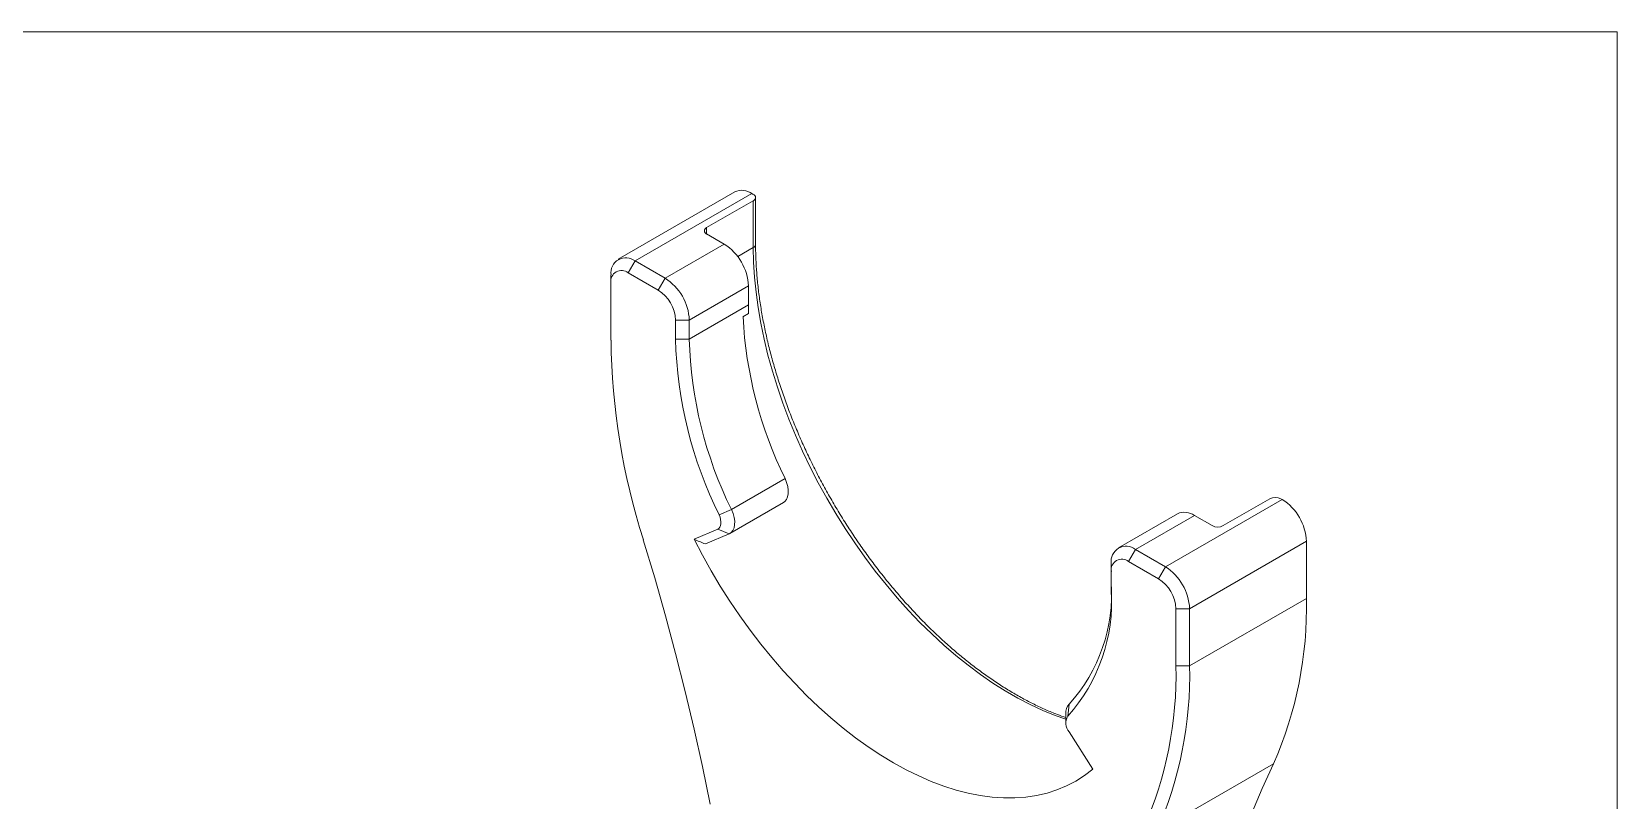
# Model space of a CAD drawing. Header units: inches. Extents: x 0.1 to 10.9, y 0 to 8.5.
# Drawn here: x 8.224 to 10.944, y 7.131 to 8.451 of the extents above; entities that cross this region are included whole.
import ezdxf

# ---------------------------------------------------------------- set-up
doc = ezdxf.new("R2010")
doc.units = ezdxf.units.IN
doc.header["$MEASUREMENT"] = 0

msp = doc.modelspace()

# ---------------------------------------------------------------- linework, layer by layer
at = {"color": 7, "linetype": 'Continuous', "lineweight": 18}
for p, q in [((0.0622, 8.4506), (10.9445, 8.4506)), ((10.9445, 0.0356), (10.9445, 8.4506)), ((9.4303, 8.1756), (9.23, 8.0599)), ((9.2593, 8.057), (9.4597, 8.1727)), ((9.462, 8.1713), (9.4597, 8.1727)), ((9.4659, 8.0853), (9.4659, 8.1659)), ((9.3819, 8.1142), (9.462, 8.1604)), ((9.462, 8.0799), (9.462, 8.1604)), ((9.3107, 8.0274), (9.4121, 8.0859)), ((9.3819, 8.1033), (9.4121, 8.0859)), ((9.2593, 8.057), (9.2475, 8.0366)), ((9.2593, 8.057), (9.3107, 8.0274)), ((9.2178, 8.0331), (9.2178, 8.0195)), ((9.2989, 8.0069), (9.2475, 8.0366)), ((9.3107, 8.0274), (9.2989, 8.0069)), ((9.2178, 8.0195), (9.2178, 7.9212)), ((9.3522, 7.9555), (9.4535, 8.014)), ((9.4535, 8.014), (9.4535, 7.9814)), ((9.3522, 7.9228), (9.4535, 7.9814)), ((9.3286, 7.9228), (9.3286, 7.9555)), ((9.3522, 7.9555), (9.3286, 7.9555)), ((9.3522, 7.9555), (9.3522, 7.9228)), ((9.4538, 7.9666), (9.4443, 7.9612)), ((9.3522, 7.9228), (9.3286, 7.9228)), ((9.5164, 7.6835), (9.4245, 7.6304)), ((10.1691, 7.5318), (10.3695, 7.6475)), ((10.2681, 7.6026), (10.3483, 7.6488)), ((10.3695, 7.6475), (10.3671, 7.6488)), ((9.4245, 7.6304), (9.4033, 7.6209)), ((9.4219, 7.5892), (9.5138, 7.6423)), ((10.1898, 7.6229), (10.0884, 7.5644)), ((10.1177, 7.5615), (10.2191, 7.62)), ((10.2191, 7.62), (10.2493, 7.6026)), ((9.3604, 7.5792), (9.4009, 7.5965)), ((9.4204, 7.5885), (9.4009, 7.5965)), ((9.4204, 7.5885), (9.3798, 7.5712)), ((10.2106, 7.4599), (10.411, 7.5756)), ((10.411, 7.4773), (10.411, 7.5756)), ((10.0763, 7.5375), (10.0763, 7.5239)), ((10.1177, 7.5615), (10.106, 7.541)), ((10.1573, 7.5114), (10.106, 7.541)), ((10.1177, 7.5615), (10.1691, 7.5318)), ((10.0763, 7.5239), (10.0763, 7.4912)), ((10.1691, 7.5318), (10.1573, 7.5114)), ((10.2106, 7.4599), (10.187, 7.4599)), ((10.187, 7.3617), (10.187, 7.4599)), ((10.2106, 7.3617), (10.411, 7.4773)), ((10.2106, 7.4599), (10.2106, 7.3617)), ((10.2106, 7.3617), (10.187, 7.3617)), ((10.004, 7.2959), (10.0016, 7.2755)), ((9.9983, 7.2796), (9.9983, 7.266)), ((10.004, 7.2483), (10.0445, 7.1843)), ((10.1542, 7.0781), (10.3545, 7.1937))]:
    msp.add_line(p, q, dxfattribs=at)
at = {"color": 8, "linetype": 'Continuous', "lineweight": 18}
for p, q in [((9.3819, 8.1142), (9.3819, 8.1033)), ((9.4352, 8.0644), (9.462, 8.0799))]:
    msp.add_line(p, q, dxfattribs=at)
at = {"color": 8, "linetype": 'Continuous', "lineweight": 18, "flags": 128}
msp.add_lwpolyline([(9.9983, 7.27), (9.9797, 7.2766), (9.9586, 7.2853), (9.9372, 7.2952), (9.9159, 7.3063), (9.8944, 7.3187), (9.873, 7.3322), (9.8517, 7.3469), (9.8305, 7.3627), (9.8095, 7.3796), (9.7887, 7.3975), (9.7682, 7.4165), (9.748, 7.4363), (9.7282, 7.4571), (9.7088, 7.4787), (9.6898, 7.5012), (9.6713, 7.5244), (9.6534, 7.5483), (9.6361, 7.5728), (9.6194, 7.5979), (9.6034, 7.6236), (9.588, 7.6497), (9.5735, 7.6762), (9.5597, 7.7031), (9.5467, 7.7302), (9.5345, 7.7576), (9.5232, 7.7851), (9.5128, 7.8128), (9.5033, 7.8404), (9.4947, 7.868), (9.4871, 7.8955), (9.4805, 7.9229), (9.4749, 7.95), (9.4703, 7.9768), (9.4667, 8.0032), (9.4641, 8.0293), (9.4625, 8.0548), (9.462, 8.0799)], dxfattribs=at)
at = {"color": 7, "linetype": 'Continuous', "lineweight": 18, "flags": 128}
for points in [[(9.5138, 7.6423), (9.516, 7.6439), (9.5189, 7.6474), (9.5209, 7.6519), (9.5219, 7.6573), (9.522, 7.6633), (9.5211, 7.6699), (9.5192, 7.6767), (9.5164, 7.6835)], [(9.4009, 7.5965), (9.403, 7.5978), (9.4047, 7.5998), (9.4059, 7.6025), (9.4065, 7.6056), (9.4065, 7.6091), (9.406, 7.613), (9.4049, 7.6169), (9.4033, 7.6209)], [(9.4245, 7.6304), (9.4273, 7.6236), (9.4291, 7.6168), (9.4301, 7.6103), (9.43, 7.6042), (9.4289, 7.5988), (9.4269, 7.5943), (9.4241, 7.5908), (9.4204, 7.5885)], [(9.2733, 7.5783), (9.2928, 7.513), (9.3114, 7.4478), (9.3288, 7.3828), (9.3452, 7.3179), (9.3606, 7.2532), (9.3749, 7.1888), (9.3881, 7.1246)], [(10.0445, 7.1843), (10.0303, 7.1735), (10.0153, 7.164), (9.9995, 7.1559), (9.9831, 7.149), (9.966, 7.1435), (9.9482, 7.1394), (9.9298, 7.1366), (9.9109, 7.1352), (9.8915, 7.1351), (9.8717, 7.1364), (9.8514, 7.1391), (9.8308, 7.1432), (9.8099, 7.1486), (9.7887, 7.1553), (9.7673, 7.1634), (9.7458, 7.1728), (9.7241, 7.1834), (9.7024, 7.1953), (9.6807, 7.2085), (9.6591, 7.2228), (9.6376, 7.2383), (9.6162, 7.2549), (9.595, 7.2726), (9.5741, 7.2914), (9.5534, 7.3111), (9.5332, 7.3318), (9.5133, 7.3534), (9.4939, 7.3759), (9.475, 7.3991), (9.4567, 7.4231), (9.4389, 7.4478), (9.4218, 7.4731), (9.4053, 7.4989), (9.3896, 7.5252), (9.3746, 7.552), (9.3604, 7.5792)], [(10.3167, 7.1076), (10.3351, 7.1512), (10.3545, 7.1937)]]:
    msp.add_lwpolyline(points, dxfattribs=at)
at = {"color": 7, "linetype": 'Continuous', "lineweight": 18}
for centre, radius, start, end in [((9.4426, 8.1496), 0.0287, 53.4704, 115.2191), ((9.46, 8.1659), 0.00582, 290.7834, 69.2166), ((9.384, 8.1087), 0.00582, 110.7834, 249.2166), ((9.3639, 8.0101), 0.0898, 2.4764, 57.5236), ((9.2433, 8.0369), 0.0257, 51.3254, 188.6853), ((9.2359, 8.0224), 0.0183, 50.7967, 189.214), ((9.2625, 7.9516), 0.0898, 2.4764, 57.5236), ((9.2641, 7.9526), 0.0645, 2.6055, 57.3945), ((9.949, 7.9814), 0.4954, 180.0074, 181.7097), ((10.152, 7.9967), 0.7085, 182.8697, 206.2338), ((10.3989, 7.9364), 1.1811, 180.7372, 197.6453), ((10.0533, 7.9418), 0.725, 181.501, 206.277), ((10.054, 7.9412), 0.7021, 181.501, 206.277), ((10.3577, 7.6306), 0.0205, 62.6097, 117.3903), ((10.3213, 7.5717), 0.0898, 2.4763, 57.5237), ((10.2019, 7.596), 0.0295, 54.3411, 114.3485), ((10.2587, 7.6207), 0.0205, 242.6097, 297.3903), ((10.1017, 7.5414), 0.0257, 51.3254, 188.6853), ((10.0944, 7.5268), 0.0183, 50.7967, 189.214), ((10.1226, 7.457), 0.0645, 2.6055, 57.3945), ((10.1209, 7.4561), 0.0898, 2.4764, 57.5236), ((9.7821, 7.4722), 0.2948, 318.1271, 3.6942), ((9.7914, 7.4864), 0.2855, 318.1271, 3.6942), ((9.7478, 7.4619), 0.6634, 336.1568, 1.3356), ((9.5352, 7.3465), 0.6521, 336.1568, 1.3356), ((9.5474, 7.3462), 0.6634, 336.1568, 1.3356), ((10.0212, 7.2808), 0.023, 138.8073, 183.014), ((10.022, 7.2636), 0.0236, 149.6962, 220.3104)]:
    msp.add_arc(centre, radius, start, end, dxfattribs=at)
at = {"color": 8, "linetype": 'Continuous', "lineweight": 18}
msp.add_arc((9.4596, 8.0858), 0.00639, 292.7352, 355.982, dxfattribs=at)
at = {"color": 7, "linetype": 'Continuous', "lineweight": 18}
msp.add_ellipse((9.7142, 7.7138), major_axis=(0.8036, -0.2328), ratio=0.292034, start_param=4.342591, end_param=4.36919, dxfattribs=at)
msp.add_open_spline([(9.9983, 7.2731), (9.9935, 7.2748), (9.9821, 7.2787), (9.964, 7.2863), (9.944, 7.2956), (9.9239, 7.306), (9.9038, 7.3176), (9.8837, 7.3301), (9.8635, 7.3438), (9.8435, 7.3584), (9.8236, 7.374), (9.8039, 7.3906), (9.7843, 7.408), (9.765, 7.4264), (9.746, 7.4456), (9.7274, 7.4656), (9.7091, 7.4864), (9.6912, 7.5079), (9.6738, 7.53), (9.6568, 7.5528), (9.6404, 7.5761), (9.6246, 7.6), (9.6093, 7.6244), (9.5947, 7.6492), (9.5807, 7.6743), (9.5674, 7.6998), (9.5549, 7.7255), (9.5431, 7.7514), (9.532, 7.7775), (9.5217, 7.8037), (9.5123, 7.83), (9.5037, 7.8562), (9.4959, 7.8823), (9.489, 7.9083), (9.483, 7.9342), (9.4778, 7.9598), (9.4736, 7.9851), (9.4703, 8.01), (9.4679, 8.0346), (9.4664, 8.0583), (9.466, 8.0751), (9.4659, 8.0839), (9.4659, 8.0853)], degree=3, knots=[0, 0, 0, 0, 0.0188988, 0.0446018, 0.0702968, 0.0959881, 0.1216789, 0.1473711, 0.1730668, 0.1987673, 0.2244734, 0.2501856, 0.2759041, 0.3016287, 0.3273593, 0.3530955, 0.3788367, 0.4045825, 0.4303324, 0.4560857, 0.4818418, 0.5076001, 0.5333599, 0.5591207, 0.5848817, 0.6106421, 0.6364012, 0.6621585, 0.6879131, 0.7136645, 0.7394121, 0.7651551, 0.7908931, 0.8166253, 0.8423513, 0.8680707, 0.893783, 0.919488, 0.9451857, 0.9708763, 0.9952124, 1, 1, 1, 1], dxfattribs=at)

doc.saveas('drawing.dxf')
